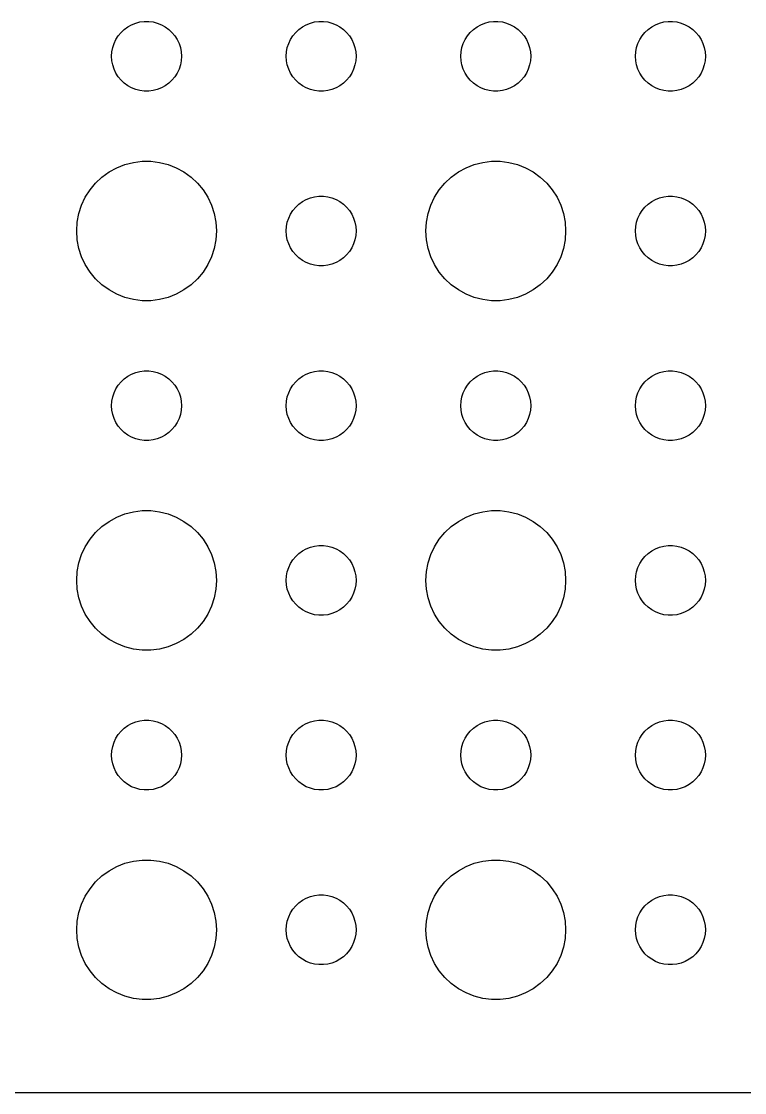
# Model space of a CAD drawing. Header units: metres. Extents: x -134 to 134, y 518 to 1078.
# Drawn here: x -102.87 to -71.81, y 746.01 to 792 of the extents above; entities that cross this region are included whole.
import ezdxf

# ---------------------------------------------------------------- set-up
doc = ezdxf.new("R2010")
doc.units = ezdxf.units.M

msp = doc.modelspace()

# ---------------------------------------------------------------- linework, layer by layer
for p, q in [((-98.1387, 791.857), (-97.9635, 791.927)), ((-97.9635, 791.927), (-97.7811, 791.973)), ((-97.7811, 791.973), (-97.5942, 791.997)), ((-97.5942, 791.997), (-97.4058, 791.997)), ((-97.4058, 791.997), (-97.2189, 791.973)), ((-97.2189, 791.973), (-97.0365, 791.927)), ((-97.0365, 791.927), (-96.8613, 791.857)), ((-90.6387, 791.857), (-90.4635, 791.927)), ((-90.4635, 791.927), (-90.2811, 791.973)), ((-90.2811, 791.973), (-90.0942, 791.997)), ((-90.0942, 791.997), (-89.9058, 791.997)), ((-89.9058, 791.997), (-89.7189, 791.973)), ((-89.7189, 791.973), (-89.5365, 791.927)), ((-89.5365, 791.927), (-89.3613, 791.857)), ((-83.1387, 791.857), (-82.9635, 791.927)), ((-82.9635, 791.927), (-82.7811, 791.973)), ((-82.7811, 791.973), (-82.5942, 791.997)), ((-82.5942, 791.997), (-82.4058, 791.997)), ((-82.4058, 791.997), (-82.2189, 791.973)), ((-82.2189, 791.973), (-82.0365, 791.927)), ((-82.0365, 791.927), (-81.8613, 791.857)), ((-75.6387, 791.857), (-75.4635, 791.927)), ((-75.4635, 791.927), (-75.2811, 791.973)), ((-75.2811, 791.973), (-75.0942, 791.997)), ((-75.0942, 791.997), (-74.9058, 791.997)), ((-74.9058, 791.997), (-74.7189, 791.973)), ((-74.7189, 791.973), (-74.5365, 791.927)), ((-74.5365, 791.927), (-74.3613, 791.857)), ((-98.7135, 791.382), (-98.5934, 791.527)), ((-98.5934, 791.527), (-98.4561, 791.656)), ((-98.4561, 791.656), (-98.3037, 791.766)), ((-98.3037, 791.766), (-98.1387, 791.857)), ((-96.8613, 791.857), (-96.6963, 791.766)), ((-96.6963, 791.766), (-96.5439, 791.656)), ((-96.5439, 791.656), (-96.4065, 791.527)), ((-96.4065, 791.527), (-96.2865, 791.382)), ((-91.2135, 791.382), (-91.0934, 791.527)), ((-91.0934, 791.527), (-90.9561, 791.656)), ((-90.9561, 791.656), (-90.8037, 791.766)), ((-90.8037, 791.766), (-90.6387, 791.857)), ((-89.3613, 791.857), (-89.1963, 791.766)), ((-89.1963, 791.766), (-89.0439, 791.656)), ((-89.0439, 791.656), (-88.9065, 791.527)), ((-88.9065, 791.527), (-88.7865, 791.382)), ((-83.7135, 791.382), (-83.5934, 791.527)), ((-83.5934, 791.527), (-83.4561, 791.656)), ((-83.4561, 791.656), (-83.3037, 791.766)), ((-83.3037, 791.766), (-83.1387, 791.857)), ((-81.8613, 791.857), (-81.6963, 791.766)), ((-81.6963, 791.766), (-81.5439, 791.656)), ((-81.5439, 791.656), (-81.4065, 791.527)), ((-81.4065, 791.527), (-81.2865, 791.382)), ((-76.2135, 791.382), (-76.0934, 791.527)), ((-76.0934, 791.527), (-75.9561, 791.656)), ((-75.9561, 791.656), (-75.8037, 791.766)), ((-75.8037, 791.766), (-75.6387, 791.857)), ((-74.3613, 791.857), (-74.1963, 791.766)), ((-74.1963, 791.766), (-74.0439, 791.656)), ((-74.0439, 791.656), (-73.9065, 791.527)), ((-73.9065, 791.527), (-73.7865, 791.382)), ((-98.9529, 790.873), (-98.8947, 791.052)), ((-98.8947, 791.052), (-98.8145, 791.223)), ((-98.8145, 791.223), (-98.7135, 791.382)), ((-96.2865, 791.382), (-96.1855, 791.223)), ((-96.1855, 791.223), (-96.1053, 791.052)), ((-96.1053, 791.052), (-96.0471, 790.873)), ((-91.4529, 790.873), (-91.3947, 791.052)), ((-91.3947, 791.052), (-91.3145, 791.223)), ((-91.3145, 791.223), (-91.2135, 791.382)), ((-88.7865, 791.382), (-88.6855, 791.223)), ((-88.6855, 791.223), (-88.6053, 791.052)), ((-88.6053, 791.052), (-88.5471, 790.873)), ((-83.9529, 790.873), (-83.8947, 791.052)), ((-83.8947, 791.052), (-83.8145, 791.223)), ((-83.8145, 791.223), (-83.7135, 791.382)), ((-81.2865, 791.382), (-81.1855, 791.223)), ((-81.1855, 791.223), (-81.1053, 791.052)), ((-81.1053, 791.052), (-81.0471, 790.873)), ((-76.4529, 790.873), (-76.3947, 791.052)), ((-76.3947, 791.052), (-76.3145, 791.223)), ((-76.3145, 791.223), (-76.2135, 791.382)), ((-73.7865, 791.382), (-73.6855, 791.223)), ((-73.6855, 791.223), (-73.6053, 791.052)), ((-73.6053, 791.052), (-73.5471, 790.873)), ((-99, 790.5), (-98.9882, 790.688)), ((-98.9882, 790.688), (-98.9529, 790.873)), ((-96.0471, 790.873), (-96.0118, 790.688)), ((-96.0118, 790.688), (-96, 790.5)), ((-91.5, 790.5), (-91.4882, 790.688)), ((-91.4882, 790.688), (-91.4529, 790.873)), ((-88.5471, 790.873), (-88.5118, 790.688)), ((-88.5118, 790.688), (-88.5, 790.5)), ((-84, 790.5), (-83.9882, 790.688)), ((-83.9882, 790.688), (-83.9529, 790.873)), ((-81.0471, 790.873), (-81.0118, 790.688)), ((-81.0118, 790.688), (-81, 790.5)), ((-76.5, 790.5), (-76.4882, 790.688)), ((-76.4882, 790.688), (-76.4529, 790.873)), ((-73.5471, 790.873), (-73.5118, 790.688)), ((-73.5118, 790.688), (-73.5, 790.5)), ((-98.9882, 790.312), (-99, 790.5)), ((-98.9529, 790.127), (-98.9882, 790.312)), ((-98.8947, 789.948), (-98.9529, 790.127)), ((-96.0471, 790.127), (-96.1053, 789.948)), ((-96.0118, 790.312), (-96.0471, 790.127)), ((-96, 790.5), (-96.0118, 790.312)), ((-91.4882, 790.312), (-91.5, 790.5)), ((-91.4529, 790.127), (-91.4882, 790.312)), ((-91.3947, 789.948), (-91.4529, 790.127)), ((-88.5471, 790.127), (-88.6053, 789.948)), ((-88.5118, 790.312), (-88.5471, 790.127)), ((-88.5, 790.5), (-88.5118, 790.312)), ((-83.9882, 790.312), (-84, 790.5)), ((-83.9529, 790.127), (-83.9882, 790.312)), ((-83.8947, 789.948), (-83.9529, 790.127)), ((-81.0471, 790.127), (-81.1053, 789.948)), ((-81.0118, 790.312), (-81.0471, 790.127)), ((-81, 790.5), (-81.0118, 790.312)), ((-76.4882, 790.312), (-76.5, 790.5)), ((-76.4529, 790.127), (-76.4882, 790.312)), ((-76.3947, 789.948), (-76.4529, 790.127)), ((-73.5471, 790.127), (-73.6053, 789.948)), ((-73.5118, 790.312), (-73.5471, 790.127)), ((-73.5, 790.5), (-73.5118, 790.312)), ((-98.8145, 789.777), (-98.8947, 789.948)), ((-98.7135, 789.618), (-98.8145, 789.777)), ((-98.5934, 789.473), (-98.7135, 789.618)), ((-96.2865, 789.618), (-96.4065, 789.473)), ((-96.1855, 789.777), (-96.2865, 789.618)), ((-96.1053, 789.948), (-96.1855, 789.777)), ((-91.3145, 789.777), (-91.3947, 789.948)), ((-91.2135, 789.618), (-91.3145, 789.777)), ((-91.0934, 789.473), (-91.2135, 789.618)), ((-88.7865, 789.618), (-88.9065, 789.473)), ((-88.6855, 789.777), (-88.7865, 789.618)), ((-88.6053, 789.948), (-88.6855, 789.777)), ((-83.8145, 789.777), (-83.8947, 789.948)), ((-83.7135, 789.618), (-83.8145, 789.777)), ((-83.5934, 789.473), (-83.7135, 789.618)), ((-81.2865, 789.618), (-81.4065, 789.473)), ((-81.1855, 789.777), (-81.2865, 789.618)), ((-81.1053, 789.948), (-81.1855, 789.777)), ((-76.3145, 789.777), (-76.3947, 789.948)), ((-76.2135, 789.618), (-76.3145, 789.777)), ((-76.0934, 789.473), (-76.2135, 789.618)), ((-73.7865, 789.618), (-73.9065, 789.473)), ((-73.6855, 789.777), (-73.7865, 789.618)), ((-73.6053, 789.948), (-73.6855, 789.777)), ((-98.4561, 789.344), (-98.5934, 789.473)), ((-98.3037, 789.234), (-98.4561, 789.344)), ((-98.1387, 789.143), (-98.3037, 789.234)), ((-97.9635, 789.073), (-98.1387, 789.143)), ((-96.8613, 789.143), (-97.0365, 789.073)), ((-96.6963, 789.234), (-96.8613, 789.143)), ((-96.5439, 789.344), (-96.6963, 789.234)), ((-96.4065, 789.473), (-96.5439, 789.344)), ((-90.9561, 789.344), (-91.0934, 789.473)), ((-90.8037, 789.234), (-90.9561, 789.344)), ((-90.6387, 789.143), (-90.8037, 789.234)), ((-90.4635, 789.073), (-90.6387, 789.143)), ((-89.3613, 789.143), (-89.5365, 789.073)), ((-89.1963, 789.234), (-89.3613, 789.143)), ((-89.0439, 789.344), (-89.1963, 789.234)), ((-88.9065, 789.473), (-89.0439, 789.344)), ((-83.4561, 789.344), (-83.5934, 789.473)), ((-83.3037, 789.234), (-83.4561, 789.344)), ((-83.1387, 789.143), (-83.3037, 789.234)), ((-82.9635, 789.073), (-83.1387, 789.143)), ((-81.8613, 789.143), (-82.0365, 789.073)), ((-81.6963, 789.234), (-81.8613, 789.143)), ((-81.5439, 789.344), (-81.6963, 789.234)), ((-81.4065, 789.473), (-81.5439, 789.344)), ((-75.9561, 789.344), (-76.0934, 789.473)), ((-75.8037, 789.234), (-75.9561, 789.344)), ((-75.6387, 789.143), (-75.8037, 789.234)), ((-75.4635, 789.073), (-75.6387, 789.143)), ((-74.3613, 789.143), (-74.5365, 789.073)), ((-74.1963, 789.234), (-74.3613, 789.143)), ((-74.0439, 789.344), (-74.1963, 789.234)), ((-73.9065, 789.473), (-74.0439, 789.344)), ((-97.7811, 789.027), (-97.9635, 789.073)), ((-97.5942, 789.003), (-97.7811, 789.027)), ((-97.4058, 789.003), (-97.5942, 789.003)), ((-97.2189, 789.027), (-97.4058, 789.003)), ((-97.0365, 789.073), (-97.2189, 789.027)), ((-90.2811, 789.027), (-90.4635, 789.073)), ((-90.0942, 789.003), (-90.2811, 789.027)), ((-89.9058, 789.003), (-90.0942, 789.003)), ((-89.7189, 789.027), (-89.9058, 789.003)), ((-89.5365, 789.073), (-89.7189, 789.027)), ((-82.7811, 789.027), (-82.9635, 789.073)), ((-82.5942, 789.003), (-82.7811, 789.027)), ((-82.4058, 789.003), (-82.5942, 789.003)), ((-82.2189, 789.027), (-82.4058, 789.003)), ((-82.0365, 789.073), (-82.2189, 789.027)), ((-75.2811, 789.027), (-75.4635, 789.073)), ((-75.0942, 789.003), (-75.2811, 789.027)), ((-74.9058, 789.003), (-75.0942, 789.003)), ((-74.7189, 789.027), (-74.9058, 789.003)), ((-74.5365, 789.073), (-74.7189, 789.027)), ((-98.427, 785.853), (-98.0621, 785.947)), ((-98.0621, 785.947), (-97.6884, 785.994)), ((-97.6884, 785.994), (-97.3116, 785.994)), ((-97.3116, 785.994), (-96.9379, 785.947)), ((-96.9379, 785.947), (-96.573, 785.853)), ((-83.427, 785.853), (-83.0621, 785.947)), ((-83.0621, 785.947), (-82.6884, 785.994)), ((-82.6884, 785.994), (-82.3116, 785.994)), ((-82.3116, 785.994), (-81.9379, 785.947)), ((-81.9379, 785.947), (-81.573, 785.853)), ((-99.4123, 785.312), (-99.1075, 785.533)), ((-99.1075, 785.533), (-98.7773, 785.714)), ((-98.7773, 785.714), (-98.427, 785.853)), ((-96.573, 785.853), (-96.2227, 785.714)), ((-96.2227, 785.714), (-95.8925, 785.533)), ((-95.8925, 785.533), (-95.5877, 785.312)), ((-84.4123, 785.312), (-84.1075, 785.533)), ((-84.1075, 785.533), (-83.7773, 785.714)), ((-83.7773, 785.714), (-83.427, 785.853)), ((-81.573, 785.853), (-81.2227, 785.714)), ((-81.2227, 785.714), (-80.8925, 785.533)), ((-80.8925, 785.533), (-80.5877, 785.312)), ((-99.927, 784.763), (-99.6869, 785.054)), ((-99.6869, 785.054), (-99.4123, 785.312)), ((-95.5877, 785.312), (-95.3131, 785.054)), ((-95.3131, 785.054), (-95.073, 784.763)), ((-84.927, 784.763), (-84.6869, 785.054)), ((-84.6869, 785.054), (-84.4123, 785.312)), ((-80.5877, 785.312), (-80.3131, 785.054)), ((-80.3131, 785.054), (-80.073, 784.763)), ((-100.129, 784.445), (-99.927, 784.763)), ((-95.073, 784.763), (-94.8711, 784.445)), ((-85.1289, 784.445), (-84.927, 784.763)), ((-80.073, 784.763), (-79.8711, 784.445)), ((-100.406, 783.746), (-100.289, 784.104)), ((-100.289, 784.104), (-100.129, 784.445)), ((-94.8711, 784.445), (-94.7107, 784.104)), ((-94.7107, 784.104), (-94.5943, 783.746)), ((-91.0934, 784.027), (-90.9561, 784.156)), ((-90.9561, 784.156), (-90.8037, 784.266)), ((-90.8037, 784.266), (-90.6387, 784.357)), ((-90.6387, 784.357), (-90.4635, 784.427)), ((-90.4635, 784.427), (-90.2811, 784.473)), ((-90.2811, 784.473), (-90.0942, 784.497)), ((-90.0942, 784.497), (-89.9058, 784.497)), ((-89.9058, 784.497), (-89.7189, 784.473)), ((-89.7189, 784.473), (-89.5365, 784.427)), ((-89.5365, 784.427), (-89.3613, 784.357)), ((-89.3613, 784.357), (-89.1963, 784.266)), ((-89.1963, 784.266), (-89.0439, 784.156)), ((-89.0439, 784.156), (-88.9065, 784.027)), ((-85.4057, 783.746), (-85.2893, 784.104)), ((-85.2893, 784.104), (-85.1289, 784.445)), ((-79.8711, 784.445), (-79.7107, 784.104)), ((-79.7107, 784.104), (-79.5943, 783.746)), ((-76.0934, 784.027), (-75.9561, 784.156)), ((-75.9561, 784.156), (-75.8037, 784.266)), ((-75.8037, 784.266), (-75.6387, 784.357)), ((-75.6387, 784.357), (-75.4635, 784.427)), ((-75.4635, 784.427), (-75.2811, 784.473)), ((-75.2811, 784.473), (-75.0942, 784.497)), ((-75.0942, 784.497), (-74.9058, 784.497)), ((-74.9058, 784.497), (-74.7189, 784.473)), ((-74.7189, 784.473), (-74.5365, 784.427)), ((-74.5365, 784.427), (-74.3613, 784.357)), ((-74.3613, 784.357), (-74.1963, 784.266)), ((-74.1963, 784.266), (-74.0439, 784.156)), ((-74.0439, 784.156), (-73.9065, 784.027)), ((-100.476, 783.376), (-100.406, 783.746)), ((-94.5943, 783.746), (-94.5237, 783.376)), ((-91.3947, 783.552), (-91.3145, 783.723)), ((-91.3145, 783.723), (-91.2135, 783.882)), ((-91.2135, 783.882), (-91.0934, 784.027)), ((-88.9065, 784.027), (-88.7865, 783.882)), ((-88.7865, 783.882), (-88.6855, 783.723)), ((-88.6855, 783.723), (-88.6053, 783.552)), ((-85.4763, 783.376), (-85.4057, 783.746)), ((-79.5943, 783.746), (-79.5237, 783.376)), ((-76.3947, 783.552), (-76.3145, 783.723)), ((-76.3145, 783.723), (-76.2135, 783.882)), ((-76.2135, 783.882), (-76.0934, 784.027)), ((-73.9065, 784.027), (-73.7865, 783.882)), ((-73.7865, 783.882), (-73.6855, 783.723)), ((-73.6855, 783.723), (-73.6053, 783.552)), ((-100.5, 783), (-100.476, 783.376)), ((-94.5237, 783.376), (-94.5, 783)), ((-91.5, 783), (-91.4882, 783.188)), ((-91.4882, 783.188), (-91.4529, 783.373)), ((-91.4529, 783.373), (-91.3947, 783.552)), ((-88.6053, 783.552), (-88.5471, 783.373)), ((-88.5471, 783.373), (-88.5118, 783.188)), ((-88.5118, 783.188), (-88.5, 783)), ((-85.5, 783), (-85.4763, 783.376)), ((-79.5237, 783.376), (-79.5, 783)), ((-76.5, 783), (-76.4882, 783.188)), ((-76.4882, 783.188), (-76.4529, 783.373)), ((-76.4529, 783.373), (-76.3947, 783.552)), ((-73.6053, 783.552), (-73.5471, 783.373)), ((-73.5471, 783.373), (-73.5118, 783.188)), ((-73.5118, 783.188), (-73.5, 783)), ((-100.476, 782.624), (-100.5, 783)), ((-94.5, 783), (-94.5237, 782.624)), ((-91.4882, 782.812), (-91.5, 783)), ((-91.4529, 782.627), (-91.4882, 782.812)), ((-88.5118, 782.812), (-88.5471, 782.627)), ((-88.5, 783), (-88.5118, 782.812)), ((-85.4763, 782.624), (-85.5, 783)), ((-79.5, 783), (-79.5237, 782.624)), ((-76.4882, 782.812), (-76.5, 783)), ((-76.4529, 782.627), (-76.4882, 782.812)), ((-73.5118, 782.812), (-73.5471, 782.627)), ((-73.5, 783), (-73.5118, 782.812)), ((-100.406, 782.254), (-100.476, 782.624)), ((-100.289, 781.896), (-100.406, 782.254)), ((-94.5943, 782.254), (-94.7107, 781.896)), ((-94.5237, 782.624), (-94.5943, 782.254)), ((-91.3947, 782.448), (-91.4529, 782.627)), ((-91.3145, 782.277), (-91.3947, 782.448)), ((-91.2135, 782.118), (-91.3145, 782.277)), ((-88.6855, 782.277), (-88.7865, 782.118)), ((-88.6053, 782.448), (-88.6855, 782.277)), ((-88.5471, 782.627), (-88.6053, 782.448)), ((-85.4057, 782.254), (-85.4763, 782.624)), ((-85.2893, 781.896), (-85.4057, 782.254)), ((-79.5943, 782.254), (-79.7107, 781.896)), ((-79.5237, 782.624), (-79.5943, 782.254)), ((-76.3947, 782.448), (-76.4529, 782.627)), ((-76.3145, 782.277), (-76.3947, 782.448)), ((-76.2135, 782.118), (-76.3145, 782.277)), ((-73.6855, 782.277), (-73.7865, 782.118)), ((-73.6053, 782.448), (-73.6855, 782.277)), ((-73.5471, 782.627), (-73.6053, 782.448)), ((-100.129, 781.555), (-100.289, 781.896)), ((-94.7107, 781.896), (-94.8711, 781.555)), ((-91.0934, 781.973), (-91.2135, 782.118)), ((-90.9561, 781.844), (-91.0934, 781.973)), ((-90.8037, 781.734), (-90.9561, 781.844)), ((-89.0439, 781.844), (-89.1963, 781.734)), ((-88.9065, 781.973), (-89.0439, 781.844)), ((-88.7865, 782.118), (-88.9065, 781.973)), ((-85.1289, 781.555), (-85.2893, 781.896)), ((-79.7107, 781.896), (-79.8711, 781.555)), ((-76.0934, 781.973), (-76.2135, 782.118)), ((-75.9561, 781.844), (-76.0934, 781.973)), ((-75.8037, 781.734), (-75.9561, 781.844)), ((-74.0439, 781.844), (-74.1963, 781.734)), ((-73.9065, 781.973), (-74.0439, 781.844)), ((-73.7865, 782.118), (-73.9065, 781.973)), ((-99.927, 781.237), (-100.129, 781.555)), ((-94.8711, 781.555), (-95.073, 781.237)), ((-90.6387, 781.643), (-90.8037, 781.734)), ((-90.4635, 781.573), (-90.6387, 781.643)), ((-90.2811, 781.527), (-90.4635, 781.573)), ((-90.0942, 781.503), (-90.2811, 781.527)), ((-89.9058, 781.503), (-90.0942, 781.503)), ((-89.7189, 781.527), (-89.9058, 781.503)), ((-89.5365, 781.573), (-89.7189, 781.527)), ((-89.3613, 781.643), (-89.5365, 781.573)), ((-89.1963, 781.734), (-89.3613, 781.643)), ((-84.927, 781.237), (-85.1289, 781.555)), ((-79.8711, 781.555), (-80.073, 781.237)), ((-75.6387, 781.643), (-75.8037, 781.734)), ((-75.4635, 781.573), (-75.6387, 781.643)), ((-75.2811, 781.527), (-75.4635, 781.573)), ((-75.0942, 781.503), (-75.2811, 781.527)), ((-74.9058, 781.503), (-75.0942, 781.503)), ((-74.7189, 781.527), (-74.9058, 781.503)), ((-74.5365, 781.573), (-74.7189, 781.527)), ((-74.3613, 781.643), (-74.5365, 781.573)), ((-74.1963, 781.734), (-74.3613, 781.643)), ((-99.6869, 780.946), (-99.927, 781.237)), ((-99.4123, 780.688), (-99.6869, 780.946)), ((-95.3131, 780.946), (-95.5877, 780.688)), ((-95.073, 781.237), (-95.3131, 780.946)), ((-84.6869, 780.946), (-84.927, 781.237)), ((-84.4123, 780.688), (-84.6869, 780.946)), ((-80.3131, 780.946), (-80.5877, 780.688)), ((-80.073, 781.237), (-80.3131, 780.946)), ((-99.1075, 780.467), (-99.4123, 780.688)), ((-98.7773, 780.286), (-99.1075, 780.467)), ((-95.8925, 780.467), (-96.2227, 780.286)), ((-95.5877, 780.688), (-95.8925, 780.467)), ((-84.1075, 780.467), (-84.4123, 780.688)), ((-83.7773, 780.286), (-84.1075, 780.467)), ((-80.8925, 780.467), (-81.2227, 780.286)), ((-80.5877, 780.688), (-80.8925, 780.467)), ((-98.427, 780.147), (-98.7773, 780.286)), ((-98.0621, 780.053), (-98.427, 780.147)), ((-97.6884, 780.006), (-98.0621, 780.053)), ((-97.3116, 780.006), (-97.6884, 780.006)), ((-96.9379, 780.053), (-97.3116, 780.006)), ((-96.573, 780.147), (-96.9379, 780.053)), ((-96.2227, 780.286), (-96.573, 780.147)), ((-83.427, 780.147), (-83.7773, 780.286)), ((-83.0621, 780.053), (-83.427, 780.147)), ((-82.6884, 780.006), (-83.0621, 780.053)), ((-82.3116, 780.006), (-82.6884, 780.006)), ((-81.9379, 780.053), (-82.3116, 780.006)), ((-81.573, 780.147), (-81.9379, 780.053)), ((-81.2227, 780.286), (-81.573, 780.147)), ((-98.4561, 776.656), (-98.3037, 776.766)), ((-98.3037, 776.766), (-98.1387, 776.857)), ((-98.1387, 776.857), (-97.9635, 776.927)), ((-97.9635, 776.927), (-97.7811, 776.973)), ((-97.7811, 776.973), (-97.5942, 776.997)), ((-97.5942, 776.997), (-97.4058, 776.997)), ((-97.4058, 776.997), (-97.2189, 776.973)), ((-97.2189, 776.973), (-97.0365, 776.927)), ((-97.0365, 776.927), (-96.8613, 776.857)), ((-96.8613, 776.857), (-96.6963, 776.766)), ((-96.6963, 776.766), (-96.5439, 776.656)), ((-90.9561, 776.656), (-90.8037, 776.766)), ((-90.8037, 776.766), (-90.6387, 776.857)), ((-90.6387, 776.857), (-90.4635, 776.927)), ((-90.4635, 776.927), (-90.2811, 776.973)), ((-90.2811, 776.973), (-90.0942, 776.997)), ((-90.0942, 776.997), (-89.9058, 776.997)), ((-89.9058, 776.997), (-89.7189, 776.973)), ((-89.7189, 776.973), (-89.5365, 776.927)), ((-89.5365, 776.927), (-89.3613, 776.857)), ((-89.3613, 776.857), (-89.1963, 776.766)), ((-89.1963, 776.766), (-89.0439, 776.656)), ((-83.4561, 776.656), (-83.3037, 776.766)), ((-83.3037, 776.766), (-83.1387, 776.857)), ((-83.1387, 776.857), (-82.9635, 776.927)), ((-82.9635, 776.927), (-82.7811, 776.973)), ((-82.7811, 776.973), (-82.5942, 776.997)), ((-82.5942, 776.997), (-82.4058, 776.997)), ((-82.4058, 776.997), (-82.2189, 776.973)), ((-82.2189, 776.973), (-82.0365, 776.927)), ((-82.0365, 776.927), (-81.8613, 776.857)), ((-81.8613, 776.857), (-81.6963, 776.766)), ((-81.6963, 776.766), (-81.5439, 776.656)), ((-75.9561, 776.656), (-75.8037, 776.766)), ((-75.8037, 776.766), (-75.6387, 776.857)), ((-75.6387, 776.857), (-75.4635, 776.927)), ((-75.4635, 776.927), (-75.2811, 776.973)), ((-75.2811, 776.973), (-75.0942, 776.997)), ((-75.0942, 776.997), (-74.9058, 776.997)), ((-74.9058, 776.997), (-74.7189, 776.973)), ((-74.7189, 776.973), (-74.5365, 776.927)), ((-74.5365, 776.927), (-74.3613, 776.857)), ((-74.3613, 776.857), (-74.1963, 776.766)), ((-74.1963, 776.766), (-74.0439, 776.656)), ((-98.8145, 776.223), (-98.7135, 776.382)), ((-98.7135, 776.382), (-98.5934, 776.527)), ((-98.5934, 776.527), (-98.4561, 776.656)), ((-96.5439, 776.656), (-96.4065, 776.527)), ((-96.4065, 776.527), (-96.2865, 776.382)), ((-96.2865, 776.382), (-96.1855, 776.223)), ((-91.3145, 776.223), (-91.2135, 776.382)), ((-91.2135, 776.382), (-91.0934, 776.527)), ((-91.0934, 776.527), (-90.9561, 776.656)), ((-89.0439, 776.656), (-88.9065, 776.527)), ((-88.9065, 776.527), (-88.7865, 776.382)), ((-88.7865, 776.382), (-88.6855, 776.223)), ((-83.8145, 776.223), (-83.7135, 776.382)), ((-83.7135, 776.382), (-83.5934, 776.527)), ((-83.5934, 776.527), (-83.4561, 776.656)), ((-81.5439, 776.656), (-81.4065, 776.527)), ((-81.4065, 776.527), (-81.2865, 776.382)), ((-81.2865, 776.382), (-81.1855, 776.223)), ((-76.3145, 776.223), (-76.2135, 776.382)), ((-76.2135, 776.382), (-76.0934, 776.527)), ((-76.0934, 776.527), (-75.9561, 776.656)), ((-74.0439, 776.656), (-73.9065, 776.527)), ((-73.9065, 776.527), (-73.7865, 776.382)), ((-73.7865, 776.382), (-73.6855, 776.223)), ((-98.9882, 775.688), (-98.9529, 775.873)), ((-98.9529, 775.873), (-98.8947, 776.052)), ((-98.8947, 776.052), (-98.8145, 776.223)), ((-96.1855, 776.223), (-96.1053, 776.052)), ((-96.1053, 776.052), (-96.0471, 775.873)), ((-96.0471, 775.873), (-96.0118, 775.688)), ((-91.4882, 775.688), (-91.4529, 775.873)), ((-91.4529, 775.873), (-91.3947, 776.052)), ((-91.3947, 776.052), (-91.3145, 776.223)), ((-88.6855, 776.223), (-88.6053, 776.052)), ((-88.6053, 776.052), (-88.5471, 775.873)), ((-88.5471, 775.873), (-88.5118, 775.688)), ((-83.9882, 775.688), (-83.9529, 775.873)), ((-83.9529, 775.873), (-83.8947, 776.052)), ((-83.8947, 776.052), (-83.8145, 776.223)), ((-81.1855, 776.223), (-81.1053, 776.052)), ((-81.1053, 776.052), (-81.0471, 775.873)), ((-81.0471, 775.873), (-81.0118, 775.688)), ((-76.4882, 775.688), (-76.4529, 775.873)), ((-76.4529, 775.873), (-76.3947, 776.052)), ((-76.3947, 776.052), (-76.3145, 776.223)), ((-73.6855, 776.223), (-73.6053, 776.052)), ((-73.6053, 776.052), (-73.5471, 775.873)), ((-73.5471, 775.873), (-73.5118, 775.688)), ((-99, 775.5), (-98.9882, 775.688)), ((-98.9882, 775.312), (-99, 775.5)), ((-96.0118, 775.688), (-96, 775.5)), ((-96, 775.5), (-96.0118, 775.312)), ((-91.5, 775.5), (-91.4882, 775.688)), ((-91.4882, 775.312), (-91.5, 775.5)), ((-88.5118, 775.688), (-88.5, 775.5)), ((-88.5, 775.5), (-88.5118, 775.312)), ((-84, 775.5), (-83.9882, 775.688)), ((-83.9882, 775.312), (-84, 775.5)), ((-81.0118, 775.688), (-81, 775.5)), ((-81, 775.5), (-81.0118, 775.312)), ((-76.5, 775.5), (-76.4882, 775.688)), ((-76.4882, 775.312), (-76.5, 775.5)), ((-73.5118, 775.688), (-73.5, 775.5)), ((-73.5, 775.5), (-73.5118, 775.312)), ((-98.9529, 775.127), (-98.9882, 775.312)), ((-98.8947, 774.948), (-98.9529, 775.127)), ((-98.8145, 774.777), (-98.8947, 774.948)), ((-96.1053, 774.948), (-96.1855, 774.777)), ((-96.0471, 775.127), (-96.1053, 774.948)), ((-96.0118, 775.312), (-96.0471, 775.127)), ((-91.4529, 775.127), (-91.4882, 775.312)), ((-91.3947, 774.948), (-91.4529, 775.127)), ((-91.3145, 774.777), (-91.3947, 774.948)), ((-88.6053, 774.948), (-88.6855, 774.777)), ((-88.5471, 775.127), (-88.6053, 774.948)), ((-88.5118, 775.312), (-88.5471, 775.127)), ((-83.9529, 775.127), (-83.9882, 775.312)), ((-83.8947, 774.948), (-83.9529, 775.127)), ((-83.8145, 774.777), (-83.8947, 774.948)), ((-81.1053, 774.948), (-81.1855, 774.777)), ((-81.0471, 775.127), (-81.1053, 774.948)), ((-81.0118, 775.312), (-81.0471, 775.127)), ((-76.4529, 775.127), (-76.4882, 775.312)), ((-76.3947, 774.948), (-76.4529, 775.127)), ((-76.3145, 774.777), (-76.3947, 774.948)), ((-73.6053, 774.948), (-73.6855, 774.777)), ((-73.5471, 775.127), (-73.6053, 774.948)), ((-73.5118, 775.312), (-73.5471, 775.127)), ((-98.7135, 774.618), (-98.8145, 774.777)), ((-98.5934, 774.473), (-98.7135, 774.618)), ((-98.4561, 774.344), (-98.5934, 774.473)), ((-96.4065, 774.473), (-96.5439, 774.344)), ((-96.2865, 774.618), (-96.4065, 774.473)), ((-96.1855, 774.777), (-96.2865, 774.618)), ((-91.2135, 774.618), (-91.3145, 774.777)), ((-91.0934, 774.473), (-91.2135, 774.618)), ((-90.9561, 774.344), (-91.0934, 774.473)), ((-88.9065, 774.473), (-89.0439, 774.344)), ((-88.7865, 774.618), (-88.9065, 774.473)), ((-88.6855, 774.777), (-88.7865, 774.618)), ((-83.7135, 774.618), (-83.8145, 774.777)), ((-83.5934, 774.473), (-83.7135, 774.618)), ((-83.4561, 774.344), (-83.5934, 774.473)), ((-81.4065, 774.473), (-81.5439, 774.344)), ((-81.2865, 774.618), (-81.4065, 774.473)), ((-81.1855, 774.777), (-81.2865, 774.618)), ((-76.2135, 774.618), (-76.3145, 774.777)), ((-76.0934, 774.473), (-76.2135, 774.618)), ((-75.9561, 774.344), (-76.0934, 774.473)), ((-73.9065, 774.473), (-74.0439, 774.344)), ((-73.7865, 774.618), (-73.9065, 774.473)), ((-73.6855, 774.777), (-73.7865, 774.618)), ((-98.3037, 774.234), (-98.4561, 774.344)), ((-98.1387, 774.143), (-98.3037, 774.234)), ((-97.9635, 774.073), (-98.1387, 774.143)), ((-97.7811, 774.027), (-97.9635, 774.073)), ((-97.5942, 774.003), (-97.7811, 774.027)), ((-97.4058, 774.003), (-97.5942, 774.003)), ((-97.2189, 774.027), (-97.4058, 774.003)), ((-97.0365, 774.073), (-97.2189, 774.027)), ((-96.8613, 774.143), (-97.0365, 774.073)), ((-96.6963, 774.234), (-96.8613, 774.143)), ((-96.5439, 774.344), (-96.6963, 774.234)), ((-90.8037, 774.234), (-90.9561, 774.344)), ((-90.6387, 774.143), (-90.8037, 774.234)), ((-90.4635, 774.073), (-90.6387, 774.143)), ((-90.2811, 774.027), (-90.4635, 774.073)), ((-90.0942, 774.003), (-90.2811, 774.027)), ((-89.9058, 774.003), (-90.0942, 774.003)), ((-89.7189, 774.027), (-89.9058, 774.003)), ((-89.5365, 774.073), (-89.7189, 774.027)), ((-89.3613, 774.143), (-89.5365, 774.073)), ((-89.1963, 774.234), (-89.3613, 774.143)), ((-89.0439, 774.344), (-89.1963, 774.234)), ((-83.3037, 774.234), (-83.4561, 774.344)), ((-83.1387, 774.143), (-83.3037, 774.234)), ((-82.9635, 774.073), (-83.1387, 774.143)), ((-82.7811, 774.027), (-82.9635, 774.073)), ((-82.5942, 774.003), (-82.7811, 774.027)), ((-82.4058, 774.003), (-82.5942, 774.003)), ((-82.2189, 774.027), (-82.4058, 774.003)), ((-82.0365, 774.073), (-82.2189, 774.027)), ((-81.8613, 774.143), (-82.0365, 774.073)), ((-81.6963, 774.234), (-81.8613, 774.143)), ((-81.5439, 774.344), (-81.6963, 774.234)), ((-75.8037, 774.234), (-75.9561, 774.344)), ((-75.6387, 774.143), (-75.8037, 774.234)), ((-75.4635, 774.073), (-75.6387, 774.143)), ((-75.2811, 774.027), (-75.4635, 774.073)), ((-75.0942, 774.003), (-75.2811, 774.027)), ((-74.9058, 774.003), (-75.0942, 774.003)), ((-74.7189, 774.027), (-74.9058, 774.003)), ((-74.5365, 774.073), (-74.7189, 774.027)), ((-74.3613, 774.143), (-74.5365, 774.073)), ((-74.1963, 774.234), (-74.3613, 774.143)), ((-74.0439, 774.344), (-74.1963, 774.234)), ((-98.7773, 770.714), (-98.427, 770.853)), ((-98.427, 770.853), (-98.0621, 770.947)), ((-98.0621, 770.947), (-97.6884, 770.994)), ((-97.6884, 770.994), (-97.3116, 770.994)), ((-97.3116, 770.994), (-96.9379, 770.947)), ((-96.9379, 770.947), (-96.573, 770.853)), ((-96.573, 770.853), (-96.2227, 770.714)), ((-83.7773, 770.714), (-83.427, 770.853)), ((-83.427, 770.853), (-83.0621, 770.947)), ((-83.0621, 770.947), (-82.6884, 770.994)), ((-82.6884, 770.994), (-82.3116, 770.994)), ((-82.3116, 770.994), (-81.9379, 770.947)), ((-81.9379, 770.947), (-81.573, 770.853)), ((-81.573, 770.853), (-81.2227, 770.714)), ((-99.6869, 770.054), (-99.4123, 770.312)), ((-99.4123, 770.312), (-99.1075, 770.533)), ((-99.1075, 770.533), (-98.7773, 770.714)), ((-96.2227, 770.714), (-95.8925, 770.533)), ((-95.8925, 770.533), (-95.5877, 770.312)), ((-95.5877, 770.312), (-95.3131, 770.054)), ((-84.6869, 770.054), (-84.4123, 770.312)), ((-84.4123, 770.312), (-84.1075, 770.533)), ((-84.1075, 770.533), (-83.7773, 770.714)), ((-81.2227, 770.714), (-80.8925, 770.533)), ((-80.8925, 770.533), (-80.5877, 770.312)), ((-80.5877, 770.312), (-80.3131, 770.054)), ((-99.927, 769.763), (-99.6869, 770.054)), ((-95.3131, 770.054), (-95.073, 769.763)), ((-84.927, 769.763), (-84.6869, 770.054)), ((-80.3131, 770.054), (-80.073, 769.763)), ((-100.289, 769.104), (-100.129, 769.445)), ((-100.129, 769.445), (-99.927, 769.763)), ((-95.073, 769.763), (-94.8711, 769.445)), ((-94.8711, 769.445), (-94.7107, 769.104)), ((-90.6387, 769.357), (-90.4635, 769.427)), ((-90.4635, 769.427), (-90.2811, 769.473)), ((-90.2811, 769.473), (-90.0942, 769.497)), ((-90.0942, 769.497), (-89.9058, 769.497)), ((-89.9058, 769.497), (-89.7189, 769.473)), ((-89.7189, 769.473), (-89.5365, 769.427)), ((-89.5365, 769.427), (-89.3613, 769.357)), ((-85.2893, 769.104), (-85.1289, 769.445)), ((-85.1289, 769.445), (-84.927, 769.763)), ((-80.073, 769.763), (-79.8711, 769.445)), ((-79.8711, 769.445), (-79.7107, 769.104)), ((-75.6387, 769.357), (-75.4635, 769.427)), ((-75.4635, 769.427), (-75.2811, 769.473)), ((-75.2811, 769.473), (-75.0942, 769.497)), ((-75.0942, 769.497), (-74.9058, 769.497)), ((-74.9058, 769.497), (-74.7189, 769.473)), ((-74.7189, 769.473), (-74.5365, 769.427)), ((-74.5365, 769.427), (-74.3613, 769.357)), ((-100.406, 768.746), (-100.289, 769.104)), ((-94.7107, 769.104), (-94.5943, 768.746)), ((-91.2135, 768.882), (-91.0934, 769.027)), ((-91.0934, 769.027), (-90.9561, 769.156)), ((-90.9561, 769.156), (-90.8037, 769.266)), ((-90.8037, 769.266), (-90.6387, 769.357)), ((-89.3613, 769.357), (-89.1963, 769.266)), ((-89.1963, 769.266), (-89.0439, 769.156)), ((-89.0439, 769.156), (-88.9065, 769.027)), ((-88.9065, 769.027), (-88.7865, 768.882)), ((-85.4057, 768.746), (-85.2893, 769.104)), ((-79.7107, 769.104), (-79.5943, 768.746)), ((-76.2135, 768.882), (-76.0934, 769.027)), ((-76.0934, 769.027), (-75.9561, 769.156)), ((-75.9561, 769.156), (-75.8037, 769.266)), ((-75.8037, 769.266), (-75.6387, 769.357)), ((-74.3613, 769.357), (-74.1963, 769.266)), ((-74.1963, 769.266), (-74.0439, 769.156)), ((-74.0439, 769.156), (-73.9065, 769.027)), ((-73.9065, 769.027), (-73.7865, 768.882)), ((-100.476, 768.376), (-100.406, 768.746)), ((-94.5943, 768.746), (-94.5237, 768.376)), ((-91.4529, 768.373), (-91.3947, 768.552)), ((-91.3947, 768.552), (-91.3145, 768.723)), ((-91.3145, 768.723), (-91.2135, 768.882)), ((-88.7865, 768.882), (-88.6855, 768.723)), ((-88.6855, 768.723), (-88.6053, 768.552)), ((-88.6053, 768.552), (-88.5471, 768.373)), ((-85.4763, 768.376), (-85.4057, 768.746)), ((-79.5943, 768.746), (-79.5237, 768.376)), ((-76.4529, 768.373), (-76.3947, 768.552)), ((-76.3947, 768.552), (-76.3145, 768.723)), ((-76.3145, 768.723), (-76.2135, 768.882)), ((-73.7865, 768.882), (-73.6855, 768.723)), ((-73.6855, 768.723), (-73.6053, 768.552)), ((-73.6053, 768.552), (-73.5471, 768.373)), ((-100.5, 768), (-100.476, 768.376)), ((-100.476, 767.624), (-100.5, 768)), ((-94.5237, 768.376), (-94.5, 768)), ((-94.5, 768), (-94.5237, 767.624)), ((-91.5, 768), (-91.4882, 768.188)), ((-91.4882, 767.812), (-91.5, 768)), ((-91.4882, 768.188), (-91.4529, 768.373)), ((-88.5471, 768.373), (-88.5118, 768.188)), ((-88.5118, 768.188), (-88.5, 768)), ((-88.5, 768), (-88.5118, 767.812)), ((-85.5, 768), (-85.4763, 768.376)), ((-85.4763, 767.624), (-85.5, 768)), ((-79.5237, 768.376), (-79.5, 768)), ((-79.5, 768), (-79.5237, 767.624)), ((-76.5, 768), (-76.4882, 768.188)), ((-76.4882, 767.812), (-76.5, 768)), ((-76.4882, 768.188), (-76.4529, 768.373)), ((-73.5471, 768.373), (-73.5118, 768.188)), ((-73.5118, 768.188), (-73.5, 768)), ((-73.5, 768), (-73.5118, 767.812)), ((-100.406, 767.254), (-100.476, 767.624)), ((-94.5237, 767.624), (-94.5943, 767.254)), ((-91.4529, 767.627), (-91.4882, 767.812)), ((-91.3947, 767.448), (-91.4529, 767.627)), ((-88.5471, 767.627), (-88.6053, 767.448)), ((-88.5118, 767.812), (-88.5471, 767.627)), ((-85.4057, 767.254), (-85.4763, 767.624)), ((-79.5237, 767.624), (-79.5943, 767.254)), ((-76.4529, 767.627), (-76.4882, 767.812)), ((-76.3947, 767.448), (-76.4529, 767.627)), ((-73.5471, 767.627), (-73.6053, 767.448)), ((-73.5118, 767.812), (-73.5471, 767.627)), ((-100.289, 766.896), (-100.406, 767.254)), ((-94.5943, 767.254), (-94.7107, 766.896)), ((-91.3145, 767.277), (-91.3947, 767.448)), ((-91.2135, 767.118), (-91.3145, 767.277)), ((-91.0934, 766.973), (-91.2135, 767.118)), ((-88.7865, 767.118), (-88.9065, 766.973)), ((-88.6855, 767.277), (-88.7865, 767.118)), ((-88.6053, 767.448), (-88.6855, 767.277)), ((-85.2893, 766.896), (-85.4057, 767.254)), ((-79.5943, 767.254), (-79.7107, 766.896)), ((-76.3145, 767.277), (-76.3947, 767.448)), ((-76.2135, 767.118), (-76.3145, 767.277)), ((-76.0934, 766.973), (-76.2135, 767.118)), ((-73.7865, 767.118), (-73.9065, 766.973)), ((-73.6855, 767.277), (-73.7865, 767.118)), ((-73.6053, 767.448), (-73.6855, 767.277)), ((-100.129, 766.555), (-100.289, 766.896)), ((-94.7107, 766.896), (-94.8711, 766.555)), ((-90.9561, 766.844), (-91.0934, 766.973)), ((-90.8037, 766.734), (-90.9561, 766.844)), ((-90.6387, 766.643), (-90.8037, 766.734)), ((-90.4635, 766.573), (-90.6387, 766.643)), ((-89.3613, 766.643), (-89.5365, 766.573)), ((-89.1963, 766.734), (-89.3613, 766.643)), ((-89.0439, 766.844), (-89.1963, 766.734)), ((-88.9065, 766.973), (-89.0439, 766.844)), ((-85.1289, 766.555), (-85.2893, 766.896)), ((-79.7107, 766.896), (-79.8711, 766.555)), ((-75.9561, 766.844), (-76.0934, 766.973)), ((-75.8037, 766.734), (-75.9561, 766.844)), ((-75.6387, 766.643), (-75.8037, 766.734)), ((-75.4635, 766.573), (-75.6387, 766.643)), ((-74.3613, 766.643), (-74.5365, 766.573)), ((-74.1963, 766.734), (-74.3613, 766.643)), ((-74.0439, 766.844), (-74.1963, 766.734)), ((-73.9065, 766.973), (-74.0439, 766.844)), ((-99.927, 766.237), (-100.129, 766.555)), ((-99.6869, 765.946), (-99.927, 766.237)), ((-95.073, 766.237), (-95.3131, 765.946)), ((-94.8711, 766.555), (-95.073, 766.237)), ((-90.2811, 766.527), (-90.4635, 766.573)), ((-90.0942, 766.503), (-90.2811, 766.527)), ((-89.9058, 766.503), (-90.0942, 766.503)), ((-89.7189, 766.527), (-89.9058, 766.503)), ((-89.5365, 766.573), (-89.7189, 766.527)), ((-84.927, 766.237), (-85.1289, 766.555)), ((-84.6869, 765.946), (-84.927, 766.237)), ((-80.073, 766.237), (-80.3131, 765.946)), ((-79.8711, 766.555), (-80.073, 766.237)), ((-75.2811, 766.527), (-75.4635, 766.573)), ((-75.0942, 766.503), (-75.2811, 766.527)), ((-74.9058, 766.503), (-75.0942, 766.503)), ((-74.7189, 766.527), (-74.9058, 766.503)), ((-74.5365, 766.573), (-74.7189, 766.527)), ((-99.4123, 765.688), (-99.6869, 765.946)), ((-99.1075, 765.467), (-99.4123, 765.688)), ((-95.5877, 765.688), (-95.8925, 765.467)), ((-95.3131, 765.946), (-95.5877, 765.688)), ((-84.4123, 765.688), (-84.6869, 765.946)), ((-84.1075, 765.467), (-84.4123, 765.688)), ((-80.5877, 765.688), (-80.8925, 765.467)), ((-80.3131, 765.946), (-80.5877, 765.688)), ((-98.7773, 765.286), (-99.1075, 765.467)), ((-98.427, 765.147), (-98.7773, 765.286)), ((-96.2227, 765.286), (-96.573, 765.147)), ((-95.8925, 765.467), (-96.2227, 765.286)), ((-83.7773, 765.286), (-84.1075, 765.467)), ((-83.427, 765.147), (-83.7773, 765.286)), ((-81.2227, 765.286), (-81.573, 765.147)), ((-80.8925, 765.467), (-81.2227, 765.286)), ((-98.0621, 765.053), (-98.427, 765.147)), ((-97.6884, 765.006), (-98.0621, 765.053)), ((-97.3116, 765.006), (-97.6884, 765.006)), ((-96.9379, 765.053), (-97.3116, 765.006)), ((-96.573, 765.147), (-96.9379, 765.053)), ((-83.0621, 765.053), (-83.427, 765.147)), ((-82.6884, 765.006), (-83.0621, 765.053)), ((-82.3116, 765.006), (-82.6884, 765.006)), ((-81.9379, 765.053), (-82.3116, 765.006)), ((-81.573, 765.147), (-81.9379, 765.053)), ((-98.5934, 761.527), (-98.4561, 761.656)), ((-98.4561, 761.656), (-98.3037, 761.766)), ((-98.3037, 761.766), (-98.1387, 761.857)), ((-98.1387, 761.857), (-97.9635, 761.927)), ((-97.9635, 761.927), (-97.7811, 761.973)), ((-97.7811, 761.973), (-97.5942, 761.997)), ((-97.5942, 761.997), (-97.4058, 761.997)), ((-97.4058, 761.997), (-97.2189, 761.973)), ((-97.2189, 761.973), (-97.0365, 761.927)), ((-97.0365, 761.927), (-96.8613, 761.857)), ((-96.8613, 761.857), (-96.6963, 761.766)), ((-96.6963, 761.766), (-96.5439, 761.656)), ((-96.5439, 761.656), (-96.4065, 761.527)), ((-91.0934, 761.527), (-90.9561, 761.656)), ((-90.9561, 761.656), (-90.8037, 761.766)), ((-90.8037, 761.766), (-90.6387, 761.857)), ((-90.6387, 761.857), (-90.4635, 761.927)), ((-90.4635, 761.927), (-90.2811, 761.973)), ((-90.2811, 761.973), (-90.0942, 761.997)), ((-90.0942, 761.997), (-89.9058, 761.997)), ((-89.9058, 761.997), (-89.7189, 761.973)), ((-89.7189, 761.973), (-89.5365, 761.927)), ((-89.5365, 761.927), (-89.3613, 761.857)), ((-89.3613, 761.857), (-89.1963, 761.766)), ((-89.1963, 761.766), (-89.0439, 761.656)), ((-89.0439, 761.656), (-88.9065, 761.527)), ((-83.5934, 761.527), (-83.4561, 761.656)), ((-83.4561, 761.656), (-83.3037, 761.766)), ((-83.3037, 761.766), (-83.1387, 761.857)), ((-83.1387, 761.857), (-82.9635, 761.927)), ((-82.9635, 761.927), (-82.7811, 761.973)), ((-82.7811, 761.973), (-82.5942, 761.997)), ((-82.5942, 761.997), (-82.4058, 761.997)), ((-82.4058, 761.997), (-82.2189, 761.973)), ((-82.2189, 761.973), (-82.0365, 761.927)), ((-82.0365, 761.927), (-81.8613, 761.857)), ((-81.8613, 761.857), (-81.6963, 761.766)), ((-81.6963, 761.766), (-81.5439, 761.656)), ((-81.5439, 761.656), (-81.4065, 761.527)), ((-76.0934, 761.527), (-75.9561, 761.656)), ((-75.9561, 761.656), (-75.8037, 761.766)), ((-75.8037, 761.766), (-75.6387, 761.857)), ((-75.6387, 761.857), (-75.4635, 761.927)), ((-75.4635, 761.927), (-75.2811, 761.973)), ((-75.2811, 761.973), (-75.0942, 761.997)), ((-75.0942, 761.997), (-74.9058, 761.997)), ((-74.9058, 761.997), (-74.7189, 761.973)), ((-74.7189, 761.973), (-74.5365, 761.927)), ((-74.5365, 761.927), (-74.3613, 761.857)), ((-74.3613, 761.857), (-74.1963, 761.766)), ((-74.1963, 761.766), (-74.0439, 761.656)), ((-74.0439, 761.656), (-73.9065, 761.527)), ((-98.8947, 761.052), (-98.8145, 761.223)), ((-98.8145, 761.223), (-98.7135, 761.382)), ((-98.7135, 761.382), (-98.5934, 761.527)), ((-96.4065, 761.527), (-96.2865, 761.382)), ((-96.2865, 761.382), (-96.1855, 761.223)), ((-96.1855, 761.223), (-96.1053, 761.052)), ((-91.3947, 761.052), (-91.3145, 761.223)), ((-91.3145, 761.223), (-91.2135, 761.382)), ((-91.2135, 761.382), (-91.0934, 761.527)), ((-88.9065, 761.527), (-88.7865, 761.382)), ((-88.7865, 761.382), (-88.6855, 761.223)), ((-88.6855, 761.223), (-88.6053, 761.052)), ((-83.8947, 761.052), (-83.8145, 761.223)), ((-83.8145, 761.223), (-83.7135, 761.382)), ((-83.7135, 761.382), (-83.5934, 761.527)), ((-81.4065, 761.527), (-81.2865, 761.382)), ((-81.2865, 761.382), (-81.1855, 761.223)), ((-81.1855, 761.223), (-81.1053, 761.052)), ((-76.3947, 761.052), (-76.3145, 761.223)), ((-76.3145, 761.223), (-76.2135, 761.382)), ((-76.2135, 761.382), (-76.0934, 761.527)), ((-73.9065, 761.527), (-73.7865, 761.382)), ((-73.7865, 761.382), (-73.6855, 761.223)), ((-73.6855, 761.223), (-73.6053, 761.052)), ((-99, 760.5), (-98.9882, 760.688)), ((-98.9882, 760.688), (-98.9529, 760.873)), ((-98.9529, 760.873), (-98.8947, 761.052)), ((-96.1053, 761.052), (-96.0471, 760.873)), ((-96.0471, 760.873), (-96.0118, 760.688)), ((-96.0118, 760.688), (-96, 760.5)), ((-91.5, 760.5), (-91.4882, 760.688)), ((-91.4882, 760.688), (-91.4529, 760.873)), ((-91.4529, 760.873), (-91.3947, 761.052)), ((-88.6053, 761.052), (-88.5471, 760.873)), ((-88.5471, 760.873), (-88.5118, 760.688)), ((-88.5118, 760.688), (-88.5, 760.5)), ((-84, 760.5), (-83.9882, 760.688)), ((-83.9882, 760.688), (-83.9529, 760.873)), ((-83.9529, 760.873), (-83.8947, 761.052)), ((-81.1053, 761.052), (-81.0471, 760.873)), ((-81.0471, 760.873), (-81.0118, 760.688)), ((-81.0118, 760.688), (-81, 760.5)), ((-76.5, 760.5), (-76.4882, 760.688)), ((-76.4882, 760.688), (-76.4529, 760.873)), ((-76.4529, 760.873), (-76.3947, 761.052)), ((-73.6053, 761.052), (-73.5471, 760.873)), ((-73.5471, 760.873), (-73.5118, 760.688)), ((-73.5118, 760.688), (-73.5, 760.5)), ((-98.9882, 760.312), (-99, 760.5)), ((-98.9529, 760.127), (-98.9882, 760.312)), ((-96.0118, 760.312), (-96.0471, 760.127)), ((-96, 760.5), (-96.0118, 760.312)), ((-91.4882, 760.312), (-91.5, 760.5)), ((-91.4529, 760.127), (-91.4882, 760.312)), ((-88.5118, 760.312), (-88.5471, 760.127)), ((-88.5, 760.5), (-88.5118, 760.312)), ((-83.9882, 760.312), (-84, 760.5)), ((-83.9529, 760.127), (-83.9882, 760.312)), ((-81.0118, 760.312), (-81.0471, 760.127)), ((-81, 760.5), (-81.0118, 760.312)), ((-76.4882, 760.312), (-76.5, 760.5)), ((-76.4529, 760.127), (-76.4882, 760.312)), ((-73.5118, 760.312), (-73.5471, 760.127)), ((-73.5, 760.5), (-73.5118, 760.312)), ((-98.8947, 759.948), (-98.9529, 760.127)), ((-98.8145, 759.777), (-98.8947, 759.948)), ((-98.7135, 759.618), (-98.8145, 759.777)), ((-96.1855, 759.777), (-96.2865, 759.618)), ((-96.1053, 759.948), (-96.1855, 759.777)), ((-96.0471, 760.127), (-96.1053, 759.948)), ((-91.3947, 759.948), (-91.4529, 760.127)), ((-91.3145, 759.777), (-91.3947, 759.948)), ((-91.2135, 759.618), (-91.3145, 759.777)), ((-88.6855, 759.777), (-88.7865, 759.618)), ((-88.6053, 759.948), (-88.6855, 759.777)), ((-88.5471, 760.127), (-88.6053, 759.948)), ((-83.8947, 759.948), (-83.9529, 760.127)), ((-83.8145, 759.777), (-83.8947, 759.948)), ((-83.7135, 759.618), (-83.8145, 759.777)), ((-81.1855, 759.777), (-81.2865, 759.618)), ((-81.1053, 759.948), (-81.1855, 759.777)), ((-81.0471, 760.127), (-81.1053, 759.948)), ((-76.3947, 759.948), (-76.4529, 760.127)), ((-76.3145, 759.777), (-76.3947, 759.948)), ((-76.2135, 759.618), (-76.3145, 759.777)), ((-73.6855, 759.777), (-73.7865, 759.618)), ((-73.6053, 759.948), (-73.6855, 759.777)), ((-73.5471, 760.127), (-73.6053, 759.948)), ((-98.5934, 759.473), (-98.7135, 759.618)), ((-98.4561, 759.344), (-98.5934, 759.473)), ((-98.3037, 759.234), (-98.4561, 759.344)), ((-96.5439, 759.344), (-96.6963, 759.234)), ((-96.4065, 759.473), (-96.5439, 759.344)), ((-96.2865, 759.618), (-96.4065, 759.473)), ((-91.0934, 759.473), (-91.2135, 759.618)), ((-90.9561, 759.344), (-91.0934, 759.473)), ((-90.8037, 759.234), (-90.9561, 759.344)), ((-89.0439, 759.344), (-89.1963, 759.234)), ((-88.9065, 759.473), (-89.0439, 759.344)), ((-88.7865, 759.618), (-88.9065, 759.473)), ((-83.5934, 759.473), (-83.7135, 759.618)), ((-83.4561, 759.344), (-83.5934, 759.473)), ((-83.3037, 759.234), (-83.4561, 759.344)), ((-81.5439, 759.344), (-81.6963, 759.234)), ((-81.4065, 759.473), (-81.5439, 759.344)), ((-81.2865, 759.618), (-81.4065, 759.473)), ((-76.0934, 759.473), (-76.2135, 759.618)), ((-75.9561, 759.344), (-76.0934, 759.473)), ((-75.8037, 759.234), (-75.9561, 759.344)), ((-74.0439, 759.344), (-74.1963, 759.234)), ((-73.9065, 759.473), (-74.0439, 759.344)), ((-73.7865, 759.618), (-73.9065, 759.473)), ((-98.1387, 759.143), (-98.3037, 759.234)), ((-97.9635, 759.073), (-98.1387, 759.143)), ((-97.7811, 759.027), (-97.9635, 759.073)), ((-97.5942, 759.003), (-97.7811, 759.027)), ((-97.4058, 759.003), (-97.5942, 759.003)), ((-97.2189, 759.027), (-97.4058, 759.003)), ((-97.0365, 759.073), (-97.2189, 759.027)), ((-96.8613, 759.143), (-97.0365, 759.073)), ((-96.6963, 759.234), (-96.8613, 759.143)), ((-90.6387, 759.143), (-90.8037, 759.234)), ((-90.4635, 759.073), (-90.6387, 759.143)), ((-90.2811, 759.027), (-90.4635, 759.073)), ((-90.0942, 759.003), (-90.2811, 759.027)), ((-89.9058, 759.003), (-90.0942, 759.003)), ((-89.7189, 759.027), (-89.9058, 759.003)), ((-89.5365, 759.073), (-89.7189, 759.027)), ((-89.3613, 759.143), (-89.5365, 759.073)), ((-89.1963, 759.234), (-89.3613, 759.143)), ((-83.1387, 759.143), (-83.3037, 759.234)), ((-82.9635, 759.073), (-83.1387, 759.143)), ((-82.7811, 759.027), (-82.9635, 759.073)), ((-82.5942, 759.003), (-82.7811, 759.027)), ((-82.4058, 759.003), (-82.5942, 759.003)), ((-82.2189, 759.027), (-82.4058, 759.003)), ((-82.0365, 759.073), (-82.2189, 759.027)), ((-81.8613, 759.143), (-82.0365, 759.073)), ((-81.6963, 759.234), (-81.8613, 759.143)), ((-75.6387, 759.143), (-75.8037, 759.234)), ((-75.4635, 759.073), (-75.6387, 759.143)), ((-75.2811, 759.027), (-75.4635, 759.073)), ((-75.0942, 759.003), (-75.2811, 759.027)), ((-74.9058, 759.003), (-75.0942, 759.003)), ((-74.7189, 759.027), (-74.9058, 759.003)), ((-74.5365, 759.073), (-74.7189, 759.027)), ((-74.3613, 759.143), (-74.5365, 759.073)), ((-74.1963, 759.234), (-74.3613, 759.143)), ((-99.1075, 755.533), (-98.7773, 755.714)), ((-98.7773, 755.714), (-98.427, 755.853)), ((-98.427, 755.853), (-98.0621, 755.947)), ((-98.0621, 755.947), (-97.6884, 755.994)), ((-97.6884, 755.994), (-97.3116, 755.994)), ((-97.3116, 755.994), (-96.9379, 755.947)), ((-96.9379, 755.947), (-96.573, 755.853)), ((-96.573, 755.853), (-96.2227, 755.714)), ((-96.2227, 755.714), (-95.8925, 755.533)), ((-84.1075, 755.533), (-83.7773, 755.714)), ((-83.7773, 755.714), (-83.427, 755.853)), ((-83.427, 755.853), (-83.0621, 755.947)), ((-83.0621, 755.947), (-82.6884, 755.994)), ((-82.6884, 755.994), (-82.3116, 755.994)), ((-82.3116, 755.994), (-81.9379, 755.947)), ((-81.9379, 755.947), (-81.573, 755.853)), ((-81.573, 755.853), (-81.2227, 755.714)), ((-81.2227, 755.714), (-80.8925, 755.533)), ((-99.6869, 755.054), (-99.4123, 755.312)), ((-99.4123, 755.312), (-99.1075, 755.533)), ((-95.8925, 755.533), (-95.5877, 755.312)), ((-95.5877, 755.312), (-95.3131, 755.054)), ((-84.6869, 755.054), (-84.4123, 755.312)), ((-84.4123, 755.312), (-84.1075, 755.533)), ((-80.8925, 755.533), (-80.5877, 755.312)), ((-80.5877, 755.312), (-80.3131, 755.054)), ((-100.129, 754.445), (-99.927, 754.763)), ((-99.927, 754.763), (-99.6869, 755.054)), ((-95.3131, 755.054), (-95.073, 754.763)), ((-95.073, 754.763), (-94.8711, 754.445)), ((-85.1289, 754.445), (-84.927, 754.763)), ((-84.927, 754.763), (-84.6869, 755.054)), ((-80.3131, 755.054), (-80.073, 754.763)), ((-80.073, 754.763), (-79.8711, 754.445)), ((-100.289, 754.104), (-100.129, 754.445)), ((-94.8711, 754.445), (-94.7107, 754.104)), ((-90.9561, 754.156), (-90.8037, 754.266)), ((-90.8037, 754.266), (-90.6387, 754.357)), ((-90.6387, 754.357), (-90.4635, 754.427)), ((-90.4635, 754.427), (-90.2811, 754.473)), ((-90.2811, 754.473), (-90.0942, 754.497)), ((-90.0942, 754.497), (-89.9058, 754.497)), ((-89.9058, 754.497), (-89.7189, 754.473)), ((-89.7189, 754.473), (-89.5365, 754.427)), ((-89.5365, 754.427), (-89.3613, 754.357)), ((-89.3613, 754.357), (-89.1963, 754.266)), ((-89.1963, 754.266), (-89.0439, 754.156)), ((-85.2893, 754.104), (-85.1289, 754.445)), ((-79.8711, 754.445), (-79.7107, 754.104)), ((-75.9561, 754.156), (-75.8037, 754.266)), ((-75.8037, 754.266), (-75.6387, 754.357)), ((-75.6387, 754.357), (-75.4635, 754.427)), ((-75.4635, 754.427), (-75.2811, 754.473)), ((-75.2811, 754.473), (-75.0942, 754.497)), ((-75.0942, 754.497), (-74.9058, 754.497)), ((-74.9058, 754.497), (-74.7189, 754.473)), ((-74.7189, 754.473), (-74.5365, 754.427)), ((-74.5365, 754.427), (-74.3613, 754.357)), ((-74.3613, 754.357), (-74.1963, 754.266)), ((-74.1963, 754.266), (-74.0439, 754.156)), ((-100.476, 753.376), (-100.406, 753.746)), ((-100.406, 753.746), (-100.289, 754.104)), ((-94.7107, 754.104), (-94.5943, 753.746)), ((-94.5943, 753.746), (-94.5237, 753.376)), ((-91.3145, 753.723), (-91.2135, 753.882)), ((-91.2135, 753.882), (-91.0934, 754.027)), ((-91.0934, 754.027), (-90.9561, 754.156)), ((-89.0439, 754.156), (-88.9065, 754.027)), ((-88.9065, 754.027), (-88.7865, 753.882)), ((-88.7865, 753.882), (-88.6855, 753.723)), ((-85.4763, 753.376), (-85.4057, 753.746)), ((-85.4057, 753.746), (-85.2893, 754.104)), ((-79.7107, 754.104), (-79.5943, 753.746)), ((-79.5943, 753.746), (-79.5237, 753.376)), ((-76.3145, 753.723), (-76.2135, 753.882)), ((-76.2135, 753.882), (-76.0934, 754.027)), ((-76.0934, 754.027), (-75.9561, 754.156)), ((-74.0439, 754.156), (-73.9065, 754.027)), ((-73.9065, 754.027), (-73.7865, 753.882)), ((-73.7865, 753.882), (-73.6855, 753.723)), ((-100.5, 753), (-100.476, 753.376)), ((-94.5237, 753.376), (-94.5, 753)), ((-91.4882, 753.188), (-91.4529, 753.373)), ((-91.4529, 753.373), (-91.3947, 753.552)), ((-91.3947, 753.552), (-91.3145, 753.723)), ((-88.6855, 753.723), (-88.6053, 753.552)), ((-88.6053, 753.552), (-88.5471, 753.373)), ((-88.5471, 753.373), (-88.5118, 753.188)), ((-85.5, 753), (-85.4763, 753.376)), ((-79.5237, 753.376), (-79.5, 753)), ((-76.4882, 753.188), (-76.4529, 753.373)), ((-76.4529, 753.373), (-76.3947, 753.552)), ((-76.3947, 753.552), (-76.3145, 753.723)), ((-73.6855, 753.723), (-73.6053, 753.552)), ((-73.6053, 753.552), (-73.5471, 753.373)), ((-73.5471, 753.373), (-73.5118, 753.188)), ((-100.476, 752.624), (-100.5, 753)), ((-94.5, 753), (-94.5237, 752.624)), ((-91.5, 753), (-91.4882, 753.188)), ((-91.4882, 752.812), (-91.5, 753)), ((-91.4529, 752.627), (-91.4882, 752.812)), ((-88.5118, 752.812), (-88.5471, 752.627)), ((-88.5118, 753.188), (-88.5, 753)), ((-88.5, 753), (-88.5118, 752.812)), ((-85.4763, 752.624), (-85.5, 753)), ((-79.5, 753), (-79.5237, 752.624)), ((-76.5, 753), (-76.4882, 753.188)), ((-76.4882, 752.812), (-76.5, 753)), ((-76.4529, 752.627), (-76.4882, 752.812)), ((-73.5118, 752.812), (-73.5471, 752.627)), ((-73.5118, 753.188), (-73.5, 753)), ((-73.5, 753), (-73.5118, 752.812)), ((-100.406, 752.254), (-100.476, 752.624)), ((-94.5237, 752.624), (-94.5943, 752.254)), ((-91.3947, 752.448), (-91.4529, 752.627)), ((-91.3145, 752.277), (-91.3947, 752.448)), ((-88.6053, 752.448), (-88.6855, 752.277)), ((-88.5471, 752.627), (-88.6053, 752.448)), ((-85.4057, 752.254), (-85.4763, 752.624)), ((-79.5237, 752.624), (-79.5943, 752.254)), ((-76.3947, 752.448), (-76.4529, 752.627)), ((-76.3145, 752.277), (-76.3947, 752.448)), ((-73.6053, 752.448), (-73.6855, 752.277)), ((-73.5471, 752.627), (-73.6053, 752.448)), ((-100.289, 751.896), (-100.406, 752.254)), ((-100.129, 751.555), (-100.289, 751.896)), ((-94.7107, 751.896), (-94.8711, 751.555)), ((-94.5943, 752.254), (-94.7107, 751.896)), ((-91.2135, 752.118), (-91.3145, 752.277)), ((-91.0934, 751.973), (-91.2135, 752.118)), ((-90.9561, 751.844), (-91.0934, 751.973)), ((-88.9065, 751.973), (-89.0439, 751.844)), ((-88.7865, 752.118), (-88.9065, 751.973)), ((-88.6855, 752.277), (-88.7865, 752.118)), ((-85.2893, 751.896), (-85.4057, 752.254)), ((-85.1289, 751.555), (-85.2893, 751.896)), ((-79.7107, 751.896), (-79.8711, 751.555)), ((-79.5943, 752.254), (-79.7107, 751.896)), ((-76.2135, 752.118), (-76.3145, 752.277)), ((-76.0934, 751.973), (-76.2135, 752.118)), ((-75.9561, 751.844), (-76.0934, 751.973)), ((-73.9065, 751.973), (-74.0439, 751.844)), ((-73.7865, 752.118), (-73.9065, 751.973)), ((-73.6855, 752.277), (-73.7865, 752.118)), ((-99.927, 751.237), (-100.129, 751.555)), ((-94.8711, 751.555), (-95.073, 751.237)), ((-90.8037, 751.734), (-90.9561, 751.844)), ((-90.6387, 751.643), (-90.8037, 751.734)), ((-90.4635, 751.573), (-90.6387, 751.643)), ((-90.2811, 751.527), (-90.4635, 751.573)), ((-90.0942, 751.503), (-90.2811, 751.527)), ((-89.9058, 751.503), (-90.0942, 751.503)), ((-89.7189, 751.527), (-89.9058, 751.503)), ((-89.5365, 751.573), (-89.7189, 751.527)), ((-89.3613, 751.643), (-89.5365, 751.573)), ((-89.1963, 751.734), (-89.3613, 751.643)), ((-89.0439, 751.844), (-89.1963, 751.734)), ((-84.927, 751.237), (-85.1289, 751.555)), ((-79.8711, 751.555), (-80.073, 751.237)), ((-75.8037, 751.734), (-75.9561, 751.844)), ((-75.6387, 751.643), (-75.8037, 751.734)), ((-75.4635, 751.573), (-75.6387, 751.643)), ((-75.2811, 751.527), (-75.4635, 751.573)), ((-75.0942, 751.503), (-75.2811, 751.527)), ((-74.9058, 751.503), (-75.0942, 751.503)), ((-74.7189, 751.527), (-74.9058, 751.503)), ((-74.5365, 751.573), (-74.7189, 751.527)), ((-74.3613, 751.643), (-74.5365, 751.573)), ((-74.1963, 751.734), (-74.3613, 751.643)), ((-74.0439, 751.844), (-74.1963, 751.734)), ((-99.6869, 750.946), (-99.927, 751.237)), ((-95.073, 751.237), (-95.3131, 750.946)), ((-84.6869, 750.946), (-84.927, 751.237)), ((-80.073, 751.237), (-80.3131, 750.946)), ((-99.4123, 750.688), (-99.6869, 750.946)), ((-99.1075, 750.467), (-99.4123, 750.688)), ((-95.5877, 750.688), (-95.8925, 750.467)), ((-95.3131, 750.946), (-95.5877, 750.688)), ((-84.4123, 750.688), (-84.6869, 750.946)), ((-84.1075, 750.467), (-84.4123, 750.688)), ((-80.5877, 750.688), (-80.8925, 750.467)), ((-80.3131, 750.946), (-80.5877, 750.688)), ((-98.7773, 750.286), (-99.1075, 750.467)), ((-98.427, 750.147), (-98.7773, 750.286)), ((-98.0621, 750.053), (-98.427, 750.147)), ((-97.6884, 750.006), (-98.0621, 750.053)), ((-96.9379, 750.053), (-97.3116, 750.006)), ((-96.573, 750.147), (-96.9379, 750.053)), ((-96.2227, 750.286), (-96.573, 750.147)), ((-95.8925, 750.467), (-96.2227, 750.286)), ((-83.7773, 750.286), (-84.1075, 750.467)), ((-83.427, 750.147), (-83.7773, 750.286)), ((-83.0621, 750.053), (-83.427, 750.147)), ((-82.6884, 750.006), (-83.0621, 750.053)), ((-81.9379, 750.053), (-82.3116, 750.006)), ((-81.573, 750.147), (-81.9379, 750.053)), ((-81.2227, 750.286), (-81.573, 750.147)), ((-80.8925, 750.467), (-81.2227, 750.286)), ((-97.3116, 750.006), (-97.6884, 750.006)), ((-82.3116, 750.006), (-82.6884, 750.006)), ((-129.814, 746.01), (129.814, 746.01))]:
    msp.add_line(p, q)

doc.saveas('drawing.dxf')
